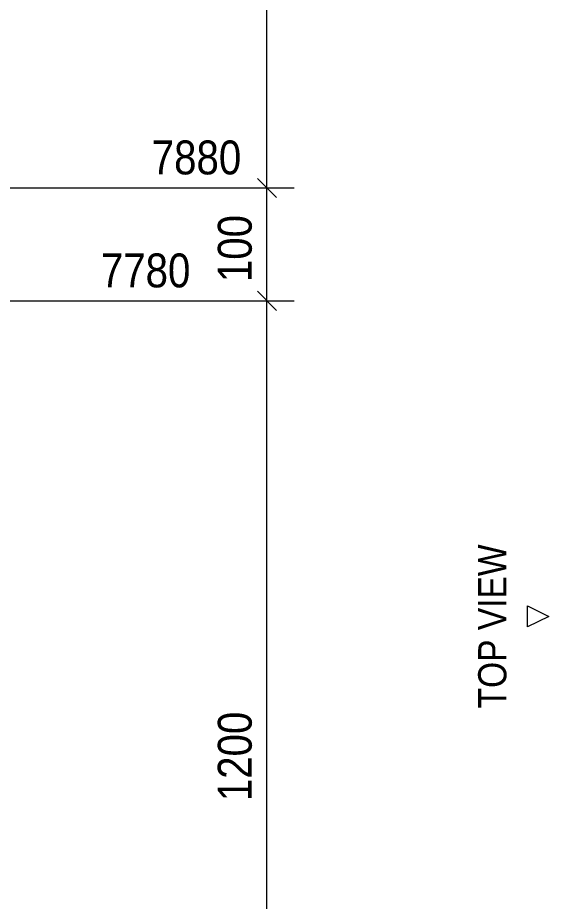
# Model space of a CAD drawing. Header units: millimetres. Extents: x 2 to 579, y 1 to 825.
# Drawn here: x 367.5 to 415.2, y 501.9 to 580.1 of the extents above; entities that cross this region are included whole.
import ezdxf

# ---------------------------------------------------------------- set-up
doc = ezdxf.new("R2010")
doc.units = ezdxf.units.MM
doc.linetypes.add('XKITLINE00', pattern=[0])
doc.layers.add('Dimensions', color=7, linetype='Continuous', lineweight=0)
doc.layers.add('OtherObjectType', color=7, linetype='Continuous', lineweight=0)
doc.styles.add('ARIAL', font='ARIAL.TTF')

# ---------------------------------------------------------------- blocks, each defined once
blk = doc.blocks.new('*A206')
at = {"layer": 'Dimensions', "color": 7, "linetype": 'XKITLINE00', "lineweight": 0}
for p, q in [((388.683, 555.873), (390.381, 554.176)), ((302.032, 555.024), (391.932, 555.024)), ((389.532, 475.364), (389.532, 555.024))]:
    blk.add_line(p, q, dxfattribs=at)
at = {"layer": 'Dimensions', "color": 3}
blk.add_point((389.532, 555.024), dxfattribs=at)
at = {"layer": 'Dimensions', "color": 3, "style": 'ARIAL', "width": 0.85}
blk.add_text('7780', height=3, dxfattribs=at).set_placement((374.832, 556.224))
blk.add_text('1200', height=3, rotation=90.00021, dxfattribs=at).set_placement((388.182, 510.744))
blk = doc.blocks.new('*A207')
at = {"layer": 'Dimensions', "color": 7, "linetype": 'XKITLINE00', "lineweight": 0}
for p, q in [((388.683, 565.873), (390.381, 564.176)), ((327.367, 565.024), (391.932, 565.024)), ((389.532, 555.024), (389.532, 565.024)), ((388.683, 555.873), (390.381, 554.176)), ((302.032, 555.024), (391.932, 555.024))]:
    blk.add_line(p, q, dxfattribs=at)
at = {"layer": 'Dimensions', "color": 3}
for p in [(389.532, 565.024), (389.532, 555.024)]:
    blk.add_point(p, dxfattribs=at)
at = {"layer": 'Dimensions', "color": 3, "style": 'ARIAL', "width": 0.85}
blk.add_text('7880', height=3, dxfattribs=at).set_placement((379.332, 566.224))
blk.add_text('100', height=3, rotation=90.00021, dxfattribs=at).set_placement((388.182, 556.687))
blk = doc.blocks.new('*A208')
at = {"layer": 'Dimensions', "color": 7, "linetype": 'XKITLINE00', "lineweight": 0}
for p, q in [((389.532, 565.024), (389.532, 647.105)), ((388.683, 565.873), (390.381, 564.176)), ((327.367, 565.024), (391.932, 565.024))]:
    blk.add_line(p, q, dxfattribs=at)
at = {"layer": 'Dimensions', "color": 3}
blk.add_point((389.532, 565.024), dxfattribs=at)
blk = doc.blocks.new('*A389')
at = {"layer": 'OtherObjectType', "color": 7, "linetype": 'XKITLINE00', "lineweight": 0}
for p, q in [((412.592, 526.168), (412.592, 528.043)), ((412.592, 528.043), (414.467, 527.105)), ((414.467, 527.105), (412.592, 526.168)), ((414.467, 527.105), (414.467, 527.105)), ((482.214, 475.388), (483.152, 477.263)), ((483.152, 477.263), (484.089, 475.388)), ((483.152, 477.263), (483.152, 477.263)), ((484.089, 475.388), (482.214, 475.388)), ((474.998, 463.263), (482.056, 463.263))]:
    blk.add_line(p, q, dxfattribs=at)
at = {"layer": 'OtherObjectType', "color": 7, "style": 'ARIAL', "width": 0.85}
blk.add_text('TOP VIEW', height=2.5, rotation=90, dxfattribs=at).set_placement((410.717, 518.955))
for s, p in [('FRONT VIEW', (472.688, 471.013)), ('E', (474.998, 464.013)), ('E', (479.832, 464.013)), ('-', (477.972, 464.013))]:
    blk.add_text(s, height=2.5, dxfattribs=at).set_placement(p)

msp = doc.modelspace()

# ---------------------------------------------------------------- block references
at = {"lineweight": 0}
for name in ['*A208', '*A207', '*A206']:
    msp.add_blockref(name, (0, 0), dxfattribs=at)
at = {"layer": 'OtherObjectType', "lineweight": 0}
msp.add_blockref('*A389', (0, 0), dxfattribs=at)

doc.saveas('drawing.dxf')
